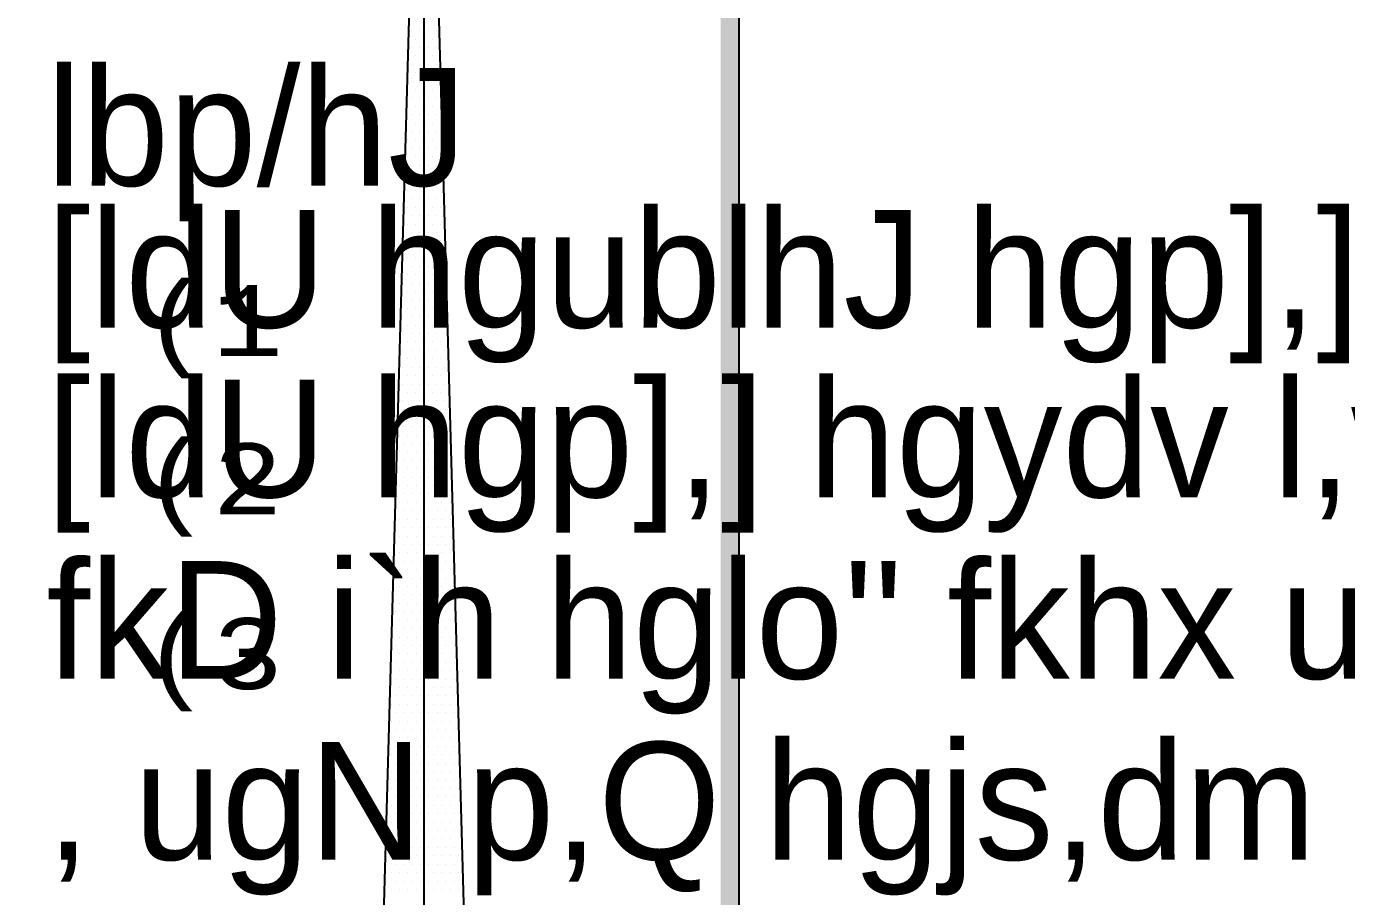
# Model space of a CAD drawing. Extents: x 150949 to 151585, y 180222 to 180578.
# Drawn here: x 151432.9 to 151484.9, y 180396.9 to 180431.1 of the extents above; entities that cross this region are included whole.
import ezdxf

# ---------------------------------------------------------------- set-up
doc = ezdxf.new("R2010")
doc.units = 0
doc.header["$LTSCALE"] = 0.1
doc.layers.add('ahmad work', color=7, linetype='Continuous')
doc.styles.add('125', font='cour.ttf')
doc.styles.add('F1', font='f1.shx', dxfattribs={"height": 0.5})

msp = doc.modelspace()

# ---------------------------------------------------------------- hatches: boundary and pattern name
h = msp.add_hatch(color=1)
h.paths.add_polyline_path([(150948.757, 180578.211), (151460.975, 180578.211), (151460.975, 180221.674), (150948.757, 180221.674)])
h.paths.add_polyline_path([(150949.481, 180577.512), (151460.251, 180577.512), (151460.251, 180222.373), (150949.481, 180222.373)], flags=16)

# ---------------------------------------------------------------- linework, layer by layer
at = {"color": 1}
msp.add_lwpolyline([(150948.756, 180221.674), (151460.976, 180221.674), (151460.976, 180578.212), (150948.756, 180578.212)], close=True, dxfattribs=at)
at = {"layer": 'ahmad work', "color": 1, "linetype": 'Continuous', "ltscale": 0.5}
for p, q in [((151448.579, 180369.738), (151448.579, 180494.738)), ((151448.579, 180452.807), (151446.238, 180369.738)), ((151450.899, 180369.738), (151448.579, 180452.807))]:
    msp.add_line(p, q, dxfattribs=at)
at = {"layer": 'ahmad work', "color": 6, "linetype": 'Continuous', "ltscale": 0.5}
for p, q in [((151448.077, 180430.969), (151448.077, 180430.969)), ((151448.408, 180430.969), (151448.408, 180430.969)), ((151448.739, 180430.969), (151448.739, 180430.969)), ((151449.071, 180430.969), (151449.071, 180430.969)), ((151448.077, 180430.306), (151448.077, 180430.306)), ((151448.243, 180430.638), (151448.243, 180430.638)), ((151448.408, 180430.306), (151448.408, 180430.306)), ((151448.574, 180430.638), (151448.574, 180430.638)), ((151448.739, 180430.306), (151448.739, 180430.306)), ((151448.905, 180430.638), (151448.905, 180430.638)), ((151449.071, 180430.306), (151449.071, 180430.306)), ((151447.911, 180429.975), (151447.911, 180429.975)), ((151448.243, 180429.975), (151448.243, 180429.975)), ((151448.574, 180429.975), (151448.574, 180429.975)), ((151448.905, 180429.975), (151448.905, 180429.975)), ((151447.911, 180429.313), (151447.911, 180429.313)), ((151448.077, 180429.644), (151448.077, 180429.644)), ((151448.243, 180429.313), (151448.243, 180429.313)), ((151448.408, 180429.644), (151448.408, 180429.644)), ((151448.574, 180429.313), (151448.574, 180429.313)), ((151448.739, 180429.644), (151448.739, 180429.644)), ((151448.905, 180429.313), (151448.905, 180429.313)), ((151449.071, 180429.644), (151449.071, 180429.644)), ((151448.077, 180428.981), (151448.077, 180428.981)), ((151448.408, 180428.981), (151448.408, 180428.981)), ((151448.739, 180428.981), (151448.739, 180428.981)), ((151449.071, 180428.981), (151449.071, 180428.981)), ((151447.911, 180428.65), (151447.911, 180428.65)), ((151448.077, 180428.319), (151448.077, 180428.319)), ((151448.243, 180428.65), (151448.243, 180428.65)), ((151448.408, 180428.319), (151448.408, 180428.319)), ((151448.574, 180428.65), (151448.574, 180428.65)), ((151448.739, 180428.319), (151448.739, 180428.319)), ((151448.905, 180428.65), (151448.905, 180428.65)), ((151449.071, 180428.319), (151449.071, 180428.319)), ((151447.911, 180427.988), (151447.911, 180427.988)), ((151448.243, 180427.988), (151448.243, 180427.988)), ((151448.574, 180427.988), (151448.574, 180427.988)), ((151448.905, 180427.988), (151448.905, 180427.988)), ((151447.911, 180427.325), (151447.911, 180427.325)), ((151448.077, 180427.656), (151448.077, 180427.656)), ((151448.243, 180427.325), (151448.243, 180427.325)), ((151448.408, 180427.656), (151448.408, 180427.656)), ((151448.574, 180427.325), (151448.574, 180427.325)), ((151448.739, 180427.656), (151448.739, 180427.656)), ((151448.905, 180427.325), (151448.905, 180427.325)), ((151449.071, 180427.656), (151449.071, 180427.656)), ((151449.236, 180427.325), (151449.236, 180427.325)), ((151447.911, 180426.662), (151447.911, 180426.662)), ((151448.077, 180426.994), (151448.077, 180426.994)), ((151448.243, 180426.662), (151448.243, 180426.662)), ((151448.408, 180426.994), (151448.408, 180426.994)), ((151448.574, 180426.662), (151448.574, 180426.662)), ((151448.739, 180426.994), (151448.739, 180426.994)), ((151448.905, 180426.662), (151448.905, 180426.662)), ((151449.071, 180426.994), (151449.071, 180426.994)), ((151449.236, 180426.662), (151449.236, 180426.662)), ((151448.077, 180426.331), (151448.077, 180426.331)), ((151448.408, 180426.331), (151448.408, 180426.331)), ((151448.739, 180426.331), (151448.739, 180426.331)), ((151449.071, 180426.331), (151449.071, 180426.331)), ((151447.911, 180426), (151447.911, 180426)), ((151448.077, 180425.669), (151448.077, 180425.669)), ((151448.243, 180426), (151448.243, 180426)), ((151448.408, 180425.669), (151448.408, 180425.669)), ((151448.574, 180426), (151448.574, 180426)), ((151448.739, 180425.669), (151448.739, 180425.669)), ((151448.905, 180426), (151448.905, 180426)), ((151449.071, 180425.669), (151449.071, 180425.669)), ((151449.236, 180426), (151449.236, 180426)), ((151447.911, 180425.337), (151447.911, 180425.337)), ((151448.243, 180425.337), (151448.243, 180425.337)), ((151448.574, 180425.337), (151448.574, 180425.337)), ((151448.905, 180425.337), (151448.905, 180425.337)), ((151449.236, 180425.337), (151449.236, 180425.337)), ((151447.911, 180424.675), (151447.911, 180424.675)), ((151448.077, 180425.006), (151448.077, 180425.006)), ((151448.243, 180424.675), (151448.243, 180424.675)), ((151448.408, 180425.006), (151448.408, 180425.006)), ((151448.574, 180424.675), (151448.574, 180424.675)), ((151448.739, 180425.006), (151448.739, 180425.006)), ((151448.905, 180424.675), (151448.905, 180424.675)), ((151449.071, 180425.006), (151449.071, 180425.006)), ((151449.236, 180424.675), (151449.236, 180424.675)), ((151448.077, 180424.344), (151448.077, 180424.344)), ((151448.408, 180424.344), (151448.408, 180424.344)), ((151448.739, 180424.344), (151448.739, 180424.344)), ((151449.071, 180424.344), (151449.071, 180424.344)), ((151447.746, 180423.681), (151447.746, 180423.681)), ((151447.911, 180424.012), (151447.911, 180424.012)), ((151448.077, 180423.681), (151448.077, 180423.681)), ((151448.243, 180424.012), (151448.243, 180424.012)), ((151448.408, 180423.681), (151448.408, 180423.681)), ((151448.574, 180424.012), (151448.574, 180424.012)), ((151448.739, 180423.681), (151448.739, 180423.681)), ((151448.905, 180424.012), (151448.905, 180424.012)), ((151449.071, 180423.681), (151449.071, 180423.681)), ((151449.236, 180424.012), (151449.236, 180424.012)), ((151447.746, 180423.018), (151447.746, 180423.018)), ((151447.911, 180423.35), (151447.911, 180423.35)), ((151448.077, 180423.018), (151448.077, 180423.018)), ((151448.243, 180423.35), (151448.243, 180423.35)), ((151448.408, 180423.018), (151448.408, 180423.018)), ((151448.574, 180423.35), (151448.574, 180423.35)), ((151448.739, 180423.018), (151448.739, 180423.018)), ((151448.905, 180423.35), (151448.905, 180423.35)), ((151449.071, 180423.018), (151449.071, 180423.018)), ((151449.236, 180423.35), (151449.236, 180423.35)), ((151447.911, 180422.687), (151447.911, 180422.687)), ((151448.243, 180422.687), (151448.243, 180422.687)), ((151448.574, 180422.687), (151448.574, 180422.687)), ((151448.905, 180422.687), (151448.905, 180422.687)), ((151449.236, 180422.687), (151449.236, 180422.687)), ((151447.746, 180422.356), (151447.746, 180422.356)), ((151447.911, 180422.025), (151447.911, 180422.025)), ((151448.077, 180422.356), (151448.077, 180422.356)), ((151448.243, 180422.025), (151448.243, 180422.025)), ((151448.408, 180422.356), (151448.408, 180422.356)), ((151448.574, 180422.025), (151448.574, 180422.025)), ((151448.739, 180422.356), (151448.739, 180422.356)), ((151448.905, 180422.025), (151448.905, 180422.025)), ((151449.071, 180422.356), (151449.071, 180422.356)), ((151449.236, 180422.025), (151449.236, 180422.025)), ((151447.746, 180421.693), (151447.746, 180421.693)), ((151448.077, 180421.693), (151448.077, 180421.693)), ((151448.408, 180421.693), (151448.408, 180421.693)), ((151448.739, 180421.693), (151448.739, 180421.693)), ((151449.071, 180421.693), (151449.071, 180421.693)), ((151449.402, 180421.693), (151449.402, 180421.693)), ((151447.746, 180421.031), (151447.746, 180421.031)), ((151447.911, 180421.362), (151447.911, 180421.362)), ((151448.077, 180421.031), (151448.077, 180421.031)), ((151448.243, 180421.362), (151448.243, 180421.362)), ((151448.408, 180421.031), (151448.408, 180421.031)), ((151448.574, 180421.362), (151448.574, 180421.362)), ((151448.739, 180421.031), (151448.739, 180421.031)), ((151448.905, 180421.362), (151448.905, 180421.362)), ((151449.071, 180421.031), (151449.071, 180421.031)), ((151449.236, 180421.362), (151449.236, 180421.362)), ((151449.402, 180421.031), (151449.402, 180421.031)), ((151447.911, 180420.699), (151447.911, 180420.699)), ((151448.243, 180420.699), (151448.243, 180420.699)), ((151448.574, 180420.699), (151448.574, 180420.699)), ((151448.905, 180420.699), (151448.905, 180420.699)), ((151449.236, 180420.699), (151449.236, 180420.699)), ((151447.746, 180420.368), (151447.746, 180420.368)), ((151447.911, 180420.037), (151447.911, 180420.037)), ((151448.077, 180420.368), (151448.077, 180420.368)), ((151448.243, 180420.037), (151448.243, 180420.037)), ((151448.408, 180420.368), (151448.408, 180420.368)), ((151448.574, 180420.037), (151448.574, 180420.037)), ((151448.739, 180420.368), (151448.739, 180420.368)), ((151448.905, 180420.037), (151448.905, 180420.037)), ((151449.071, 180420.368), (151449.071, 180420.368)), ((151449.236, 180420.037), (151449.236, 180420.037)), ((151449.402, 180420.368), (151449.402, 180420.368)), ((151447.746, 180419.706), (151447.746, 180419.706)), ((151447.911, 180419.374), (151447.911, 180419.374)), ((151448.077, 180419.706), (151448.077, 180419.706)), ((151448.243, 180419.374), (151448.243, 180419.374)), ((151448.408, 180419.706), (151448.408, 180419.706)), ((151448.574, 180419.374), (151448.574, 180419.374)), ((151448.739, 180419.706), (151448.739, 180419.706)), ((151448.905, 180419.374), (151448.905, 180419.374)), ((151449.071, 180419.706), (151449.071, 180419.706)), ((151449.236, 180419.374), (151449.236, 180419.374)), ((151449.402, 180419.706), (151449.402, 180419.706)), ((151447.746, 180419.043), (151447.746, 180419.043)), ((151448.077, 180419.043), (151448.077, 180419.043)), ((151448.408, 180419.043), (151448.408, 180419.043)), ((151448.739, 180419.043), (151448.739, 180419.043)), ((151449.071, 180419.043), (151449.071, 180419.043)), ((151449.402, 180419.043), (151449.402, 180419.043)), ((151447.746, 180418.381), (151447.746, 180418.381)), ((151447.911, 180418.712), (151447.911, 180418.712)), ((151448.077, 180418.381), (151448.077, 180418.381)), ((151448.243, 180418.712), (151448.243, 180418.712)), ((151448.408, 180418.381), (151448.408, 180418.381)), ((151448.574, 180418.712), (151448.574, 180418.712)), ((151448.739, 180418.381), (151448.739, 180418.381)), ((151448.905, 180418.712), (151448.905, 180418.712)), ((151449.071, 180418.381), (151449.071, 180418.381)), ((151449.236, 180418.712), (151449.236, 180418.712)), ((151449.402, 180418.381), (151449.402, 180418.381)), ((151447.58, 180418.049), (151447.58, 180418.049)), ((151447.911, 180418.049), (151447.911, 180418.049)), ((151448.243, 180418.049), (151448.243, 180418.049)), ((151448.574, 180418.049), (151448.574, 180418.049)), ((151448.905, 180418.049), (151448.905, 180418.049)), ((151449.236, 180418.049), (151449.236, 180418.049)), ((151447.58, 180417.387), (151447.58, 180417.387)), ((151447.746, 180417.718), (151447.746, 180417.718)), ((151447.911, 180417.387), (151447.911, 180417.387)), ((151448.077, 180417.718), (151448.077, 180417.718)), ((151448.243, 180417.387), (151448.243, 180417.387)), ((151448.408, 180417.718), (151448.408, 180417.718)), ((151448.574, 180417.387), (151448.574, 180417.387)), ((151448.739, 180417.718), (151448.739, 180417.718)), ((151448.905, 180417.387), (151448.905, 180417.387)), ((151449.071, 180417.718), (151449.071, 180417.718)), ((151449.236, 180417.387), (151449.236, 180417.387)), ((151449.402, 180417.718), (151449.402, 180417.718)), ((151447.746, 180417.055), (151447.746, 180417.055)), ((151448.077, 180417.055), (151448.077, 180417.055)), ((151448.408, 180417.055), (151448.408, 180417.055)), ((151448.739, 180417.055), (151448.739, 180417.055)), ((151449.071, 180417.055), (151449.071, 180417.055)), ((151449.402, 180417.055), (151449.402, 180417.055)), ((151447.58, 180416.724), (151447.58, 180416.724)), ((151447.746, 180416.393), (151447.746, 180416.393)), ((151447.911, 180416.724), (151447.911, 180416.724)), ((151448.077, 180416.393), (151448.077, 180416.393)), ((151448.243, 180416.724), (151448.243, 180416.724)), ((151448.408, 180416.393), (151448.408, 180416.393)), ((151448.574, 180416.724), (151448.574, 180416.724)), ((151448.739, 180416.393), (151448.739, 180416.393)), ((151448.905, 180416.724), (151448.905, 180416.724)), ((151449.071, 180416.393), (151449.071, 180416.393)), ((151449.236, 180416.724), (151449.236, 180416.724)), ((151449.402, 180416.393), (151449.402, 180416.393)), ((151447.58, 180416.062), (151447.58, 180416.062)), ((151447.779, 180416.039), (151447.779, 180416.039)), ((151447.911, 180416.062), (151447.911, 180416.062)), ((151448.11, 180416.039), (151448.11, 180416.039)), ((151448.243, 180416.062), (151448.243, 180416.062)), ((151448.441, 180416.039), (151448.441, 180416.039)), ((151448.574, 180416.062), (151448.574, 180416.062)), ((151448.773, 180416.039), (151448.773, 180416.039)), ((151448.905, 180416.062), (151448.905, 180416.062)), ((151449.104, 180416.039), (151449.104, 180416.039)), ((151449.236, 180416.062), (151449.236, 180416.062)), ((151449.435, 180416.039), (151449.435, 180416.039)), ((151447.613, 180415.708), (151447.613, 180415.708)), ((151447.779, 180415.376), (151447.779, 180415.376)), ((151447.944, 180415.708), (151447.944, 180415.708)), ((151448.11, 180415.376), (151448.11, 180415.376)), ((151448.276, 180415.708), (151448.276, 180415.708)), ((151448.441, 180415.376), (151448.441, 180415.376)), ((151448.607, 180415.708), (151448.607, 180415.708)), ((151448.773, 180415.376), (151448.773, 180415.376)), ((151448.938, 180415.708), (151448.938, 180415.708)), ((151449.104, 180415.376), (151449.104, 180415.376)), ((151449.27, 180415.708), (151449.27, 180415.708)), ((151449.435, 180415.376), (151449.435, 180415.376)), ((151449.601, 180415.708), (151449.601, 180415.708)), ((151447.613, 180415.045), (151447.613, 180415.045)), ((151447.779, 180414.714), (151447.779, 180414.714)), ((151447.944, 180415.045), (151447.944, 180415.045)), ((151448.11, 180414.714), (151448.11, 180414.714)), ((151448.276, 180415.045), (151448.276, 180415.045)), ((151448.441, 180414.714), (151448.441, 180414.714)), ((151448.607, 180415.045), (151448.607, 180415.045)), ((151448.773, 180414.714), (151448.773, 180414.714)), ((151448.938, 180415.045), (151448.938, 180415.045)), ((151449.104, 180414.714), (151449.104, 180414.714)), ((151449.27, 180415.045), (151449.27, 180415.045)), ((151449.435, 180414.714), (151449.435, 180414.714)), ((151449.601, 180415.045), (151449.601, 180415.045)), ((151447.613, 180414.382), (151447.613, 180414.382)), ((151447.944, 180414.382), (151447.944, 180414.382)), ((151448.276, 180414.382), (151448.276, 180414.382)), ((151448.607, 180414.382), (151448.607, 180414.382)), ((151448.938, 180414.382), (151448.938, 180414.382)), ((151449.27, 180414.382), (151449.27, 180414.382)), ((151449.601, 180414.382), (151449.601, 180414.382)), ((151447.613, 180413.72), (151447.613, 180413.72)), ((151447.779, 180414.051), (151447.779, 180414.051)), ((151447.944, 180413.72), (151447.944, 180413.72)), ((151448.11, 180414.051), (151448.11, 180414.051)), ((151448.276, 180413.72), (151448.276, 180413.72)), ((151448.441, 180414.051), (151448.441, 180414.051)), ((151448.607, 180413.72), (151448.607, 180413.72)), ((151448.773, 180414.051), (151448.773, 180414.051)), ((151448.938, 180413.72), (151448.938, 180413.72)), ((151449.104, 180414.051), (151449.104, 180414.051)), ((151449.27, 180413.72), (151449.27, 180413.72)), ((151449.435, 180414.051), (151449.435, 180414.051)), ((151449.601, 180413.72), (151449.601, 180413.72)), ((151447.779, 180413.389), (151447.779, 180413.389)), ((151448.11, 180413.389), (151448.11, 180413.389)), ((151448.441, 180413.389), (151448.441, 180413.389)), ((151448.773, 180413.389), (151448.773, 180413.389)), ((151449.104, 180413.389), (151449.104, 180413.389)), ((151449.435, 180413.389), (151449.435, 180413.389)), ((151447.613, 180413.057), (151447.613, 180413.057)), ((151447.779, 180412.726), (151447.779, 180412.726)), ((151447.944, 180413.057), (151447.944, 180413.057)), ((151448.11, 180412.726), (151448.11, 180412.726)), ((151448.276, 180413.057), (151448.276, 180413.057)), ((151448.441, 180412.726), (151448.441, 180412.726)), ((151448.607, 180413.057), (151448.607, 180413.057)), ((151448.773, 180412.726), (151448.773, 180412.726)), ((151448.938, 180413.057), (151448.938, 180413.057)), ((151449.104, 180412.726), (151449.104, 180412.726)), ((151449.27, 180413.057), (151449.27, 180413.057)), ((151449.435, 180412.726), (151449.435, 180412.726)), ((151449.601, 180413.057), (151449.601, 180413.057)), ((151447.613, 180412.395), (151447.613, 180412.395)), ((151447.944, 180412.395), (151447.944, 180412.395)), ((151448.276, 180412.395), (151448.276, 180412.395)), ((151448.607, 180412.395), (151448.607, 180412.395)), ((151448.938, 180412.395), (151448.938, 180412.395)), ((151449.27, 180412.395), (151449.27, 180412.395)), ((151449.601, 180412.395), (151449.601, 180412.395)), ((151447.448, 180412.064), (151447.448, 180412.064)), ((151447.613, 180411.732), (151447.613, 180411.732)), ((151447.779, 180412.064), (151447.779, 180412.064)), ((151447.944, 180411.732), (151447.944, 180411.732)), ((151448.11, 180412.064), (151448.11, 180412.064)), ((151448.276, 180411.732), (151448.276, 180411.732)), ((151448.441, 180412.064), (151448.441, 180412.064)), ((151448.607, 180411.732), (151448.607, 180411.732)), ((151448.773, 180412.064), (151448.773, 180412.064)), ((151448.938, 180411.732), (151448.938, 180411.732)), ((151449.104, 180412.064), (151449.104, 180412.064)), ((151449.27, 180411.732), (151449.27, 180411.732)), ((151449.435, 180412.064), (151449.435, 180412.064)), ((151449.601, 180411.732), (151449.601, 180411.732)), ((151447.448, 180411.401), (151447.448, 180411.401)), ((151447.613, 180411.07), (151447.613, 180411.07)), ((151447.779, 180411.401), (151447.779, 180411.401)), ((151447.944, 180411.07), (151447.944, 180411.07)), ((151448.11, 180411.401), (151448.11, 180411.401)), ((151448.276, 180411.07), (151448.276, 180411.07)), ((151448.441, 180411.401), (151448.441, 180411.401)), ((151448.607, 180411.07), (151448.607, 180411.07)), ((151448.773, 180411.401), (151448.773, 180411.401)), ((151448.938, 180411.07), (151448.938, 180411.07)), ((151449.104, 180411.401), (151449.104, 180411.401)), ((151449.27, 180411.07), (151449.27, 180411.07)), ((151449.435, 180411.401), (151449.435, 180411.401)), ((151449.601, 180411.07), (151449.601, 180411.07)), ((151447.448, 180410.738), (151447.448, 180410.738)), ((151447.779, 180410.738), (151447.779, 180410.738)), ((151448.11, 180410.738), (151448.11, 180410.738)), ((151448.441, 180410.738), (151448.441, 180410.738)), ((151448.773, 180410.738), (151448.773, 180410.738)), ((151449.104, 180410.738), (151449.104, 180410.738)), ((151449.435, 180410.738), (151449.435, 180410.738)), ((151447.448, 180410.076), (151447.448, 180410.076)), ((151447.613, 180410.407), (151447.613, 180410.407)), ((151447.779, 180410.076), (151447.779, 180410.076)), ((151447.944, 180410.407), (151447.944, 180410.407)), ((151448.11, 180410.076), (151448.11, 180410.076)), ((151448.276, 180410.407), (151448.276, 180410.407)), ((151448.441, 180410.076), (151448.441, 180410.076)), ((151448.607, 180410.407), (151448.607, 180410.407)), ((151448.773, 180410.076), (151448.773, 180410.076)), ((151448.938, 180410.407), (151448.938, 180410.407)), ((151449.104, 180410.076), (151449.104, 180410.076)), ((151449.27, 180410.407), (151449.27, 180410.407)), ((151449.435, 180410.076), (151449.435, 180410.076)), ((151449.601, 180410.407), (151449.601, 180410.407)), ((151449.766, 180410.076), (151449.766, 180410.076)), ((151447.613, 180409.745), (151447.613, 180409.745)), ((151447.944, 180409.745), (151447.944, 180409.745)), ((151448.276, 180409.745), (151448.276, 180409.745)), ((151448.607, 180409.745), (151448.607, 180409.745)), ((151448.938, 180409.745), (151448.938, 180409.745)), ((151449.27, 180409.745), (151449.27, 180409.745)), ((151449.601, 180409.745), (151449.601, 180409.745)), ((151447.448, 180409.413), (151447.448, 180409.413)), ((151447.613, 180409.082), (151447.613, 180409.082)), ((151447.779, 180409.413), (151447.779, 180409.413)), ((151447.944, 180409.082), (151447.944, 180409.082)), ((151448.11, 180409.413), (151448.11, 180409.413)), ((151448.276, 180409.082), (151448.276, 180409.082)), ((151448.441, 180409.413), (151448.441, 180409.413)), ((151448.607, 180409.082), (151448.607, 180409.082)), ((151448.773, 180409.413), (151448.773, 180409.413)), ((151448.938, 180409.082), (151448.938, 180409.082)), ((151449.104, 180409.413), (151449.104, 180409.413)), ((151449.27, 180409.082), (151449.27, 180409.082)), ((151449.435, 180409.413), (151449.435, 180409.413)), ((151449.601, 180409.082), (151449.601, 180409.082)), ((151449.766, 180409.413), (151449.766, 180409.413)), ((151447.448, 180408.751), (151447.448, 180408.751)), ((151447.779, 180408.751), (151447.779, 180408.751)), ((151448.11, 180408.751), (151448.11, 180408.751)), ((151448.441, 180408.751), (151448.441, 180408.751)), ((151448.773, 180408.751), (151448.773, 180408.751)), ((151449.104, 180408.751), (151449.104, 180408.751)), ((151449.435, 180408.751), (151449.435, 180408.751)), ((151449.766, 180408.751), (151449.766, 180408.751)), ((151447.448, 180408.088), (151447.448, 180408.088)), ((151447.613, 180408.419), (151447.613, 180408.419)), ((151447.779, 180408.088), (151447.779, 180408.088)), ((151447.944, 180408.419), (151447.944, 180408.419)), ((151448.11, 180408.088), (151448.11, 180408.088)), ((151448.276, 180408.419), (151448.276, 180408.419)), ((151448.441, 180408.088), (151448.441, 180408.088)), ((151448.607, 180408.419), (151448.607, 180408.419)), ((151448.773, 180408.088), (151448.773, 180408.088)), ((151448.938, 180408.419), (151448.938, 180408.419)), ((151449.104, 180408.088), (151449.104, 180408.088)), ((151449.27, 180408.419), (151449.27, 180408.419)), ((151449.435, 180408.088), (151449.435, 180408.088)), ((151449.601, 180408.419), (151449.601, 180408.419)), ((151449.766, 180408.088), (151449.766, 180408.088)), ((151447.448, 180407.426), (151447.448, 180407.426)), ((151447.613, 180407.757), (151447.613, 180407.757)), ((151447.779, 180407.426), (151447.779, 180407.426)), ((151447.944, 180407.757), (151447.944, 180407.757)), ((151448.11, 180407.426), (151448.11, 180407.426)), ((151448.276, 180407.757), (151448.276, 180407.757)), ((151448.441, 180407.426), (151448.441, 180407.426)), ((151448.607, 180407.757), (151448.607, 180407.757)), ((151448.773, 180407.426), (151448.773, 180407.426)), ((151448.938, 180407.757), (151448.938, 180407.757)), ((151449.104, 180407.426), (151449.104, 180407.426)), ((151449.27, 180407.757), (151449.27, 180407.757)), ((151449.435, 180407.426), (151449.435, 180407.426)), ((151449.601, 180407.757), (151449.601, 180407.757)), ((151449.766, 180407.426), (151449.766, 180407.426)), ((151447.613, 180407.094), (151447.613, 180407.094)), ((151447.944, 180407.094), (151447.944, 180407.094)), ((151448.276, 180407.094), (151448.276, 180407.094)), ((151448.607, 180407.094), (151448.607, 180407.094)), ((151448.938, 180407.094), (151448.938, 180407.094)), ((151449.27, 180407.094), (151449.27, 180407.094)), ((151449.601, 180407.094), (151449.601, 180407.094)), ((151447.282, 180406.432), (151447.282, 180406.432)), ((151447.448, 180406.763), (151447.448, 180406.763)), ((151447.613, 180406.432), (151447.613, 180406.432)), ((151447.779, 180406.763), (151447.779, 180406.763)), ((151447.944, 180406.432), (151447.944, 180406.432)), ((151448.11, 180406.763), (151448.11, 180406.763)), ((151448.276, 180406.432), (151448.276, 180406.432)), ((151448.441, 180406.763), (151448.441, 180406.763)), ((151448.607, 180406.432), (151448.607, 180406.432)), ((151448.773, 180406.763), (151448.773, 180406.763)), ((151448.938, 180406.432), (151448.938, 180406.432)), ((151449.104, 180406.763), (151449.104, 180406.763)), ((151449.27, 180406.432), (151449.27, 180406.432)), ((151449.435, 180406.763), (151449.435, 180406.763)), ((151449.601, 180406.432), (151449.601, 180406.432)), ((151449.766, 180406.763), (151449.766, 180406.763)), ((151447.448, 180406.101), (151447.448, 180406.101)), ((151447.779, 180406.101), (151447.779, 180406.101)), ((151448.11, 180406.101), (151448.11, 180406.101)), ((151448.441, 180406.101), (151448.441, 180406.101)), ((151448.773, 180406.101), (151448.773, 180406.101)), ((151449.104, 180406.101), (151449.104, 180406.101)), ((151449.435, 180406.101), (151449.435, 180406.101)), ((151449.766, 180406.101), (151449.766, 180406.101)), ((151447.282, 180405.769), (151447.282, 180405.769)), ((151447.448, 180405.438), (151447.448, 180405.438)), ((151447.613, 180405.769), (151447.613, 180405.769)), ((151447.779, 180405.438), (151447.779, 180405.438)), ((151447.944, 180405.769), (151447.944, 180405.769)), ((151448.11, 180405.438), (151448.11, 180405.438)), ((151448.276, 180405.769), (151448.276, 180405.769)), ((151448.441, 180405.438), (151448.441, 180405.438)), ((151448.607, 180405.769), (151448.607, 180405.769)), ((151448.773, 180405.438), (151448.773, 180405.438)), ((151448.938, 180405.769), (151448.938, 180405.769)), ((151449.104, 180405.438), (151449.104, 180405.438)), ((151449.27, 180405.769), (151449.27, 180405.769)), ((151449.435, 180405.438), (151449.435, 180405.438)), ((151449.601, 180405.769), (151449.601, 180405.769)), ((151449.766, 180405.438), (151449.766, 180405.438)), ((151447.282, 180405.107), (151447.282, 180405.107)), ((151447.613, 180405.107), (151447.613, 180405.107)), ((151447.944, 180405.107), (151447.944, 180405.107)), ((151448.276, 180405.107), (151448.276, 180405.107)), ((151448.607, 180405.107), (151448.607, 180405.107)), ((151448.938, 180405.107), (151448.938, 180405.107)), ((151449.27, 180405.107), (151449.27, 180405.107)), ((151449.601, 180405.107), (151449.601, 180405.107)), ((151447.282, 180404.444), (151447.282, 180404.444)), ((151447.448, 180404.775), (151447.448, 180404.775)), ((151447.613, 180404.444), (151447.613, 180404.444)), ((151447.779, 180404.775), (151447.779, 180404.775)), ((151447.944, 180404.444), (151447.944, 180404.444)), ((151448.11, 180404.775), (151448.11, 180404.775)), ((151448.276, 180404.444), (151448.276, 180404.444)), ((151448.441, 180404.775), (151448.441, 180404.775)), ((151448.607, 180404.444), (151448.607, 180404.444)), ((151448.773, 180404.775), (151448.773, 180404.775)), ((151448.938, 180404.444), (151448.938, 180404.444)), ((151449.104, 180404.775), (151449.104, 180404.775)), ((151449.27, 180404.444), (151449.27, 180404.444)), ((151449.435, 180404.775), (151449.435, 180404.775)), ((151449.601, 180404.444), (151449.601, 180404.444)), ((151449.766, 180404.775), (151449.766, 180404.775)), ((151447.448, 180404.113), (151447.448, 180404.113)), ((151447.779, 180404.113), (151447.779, 180404.113)), ((151448.11, 180404.113), (151448.11, 180404.113)), ((151448.441, 180404.113), (151448.441, 180404.113)), ((151448.773, 180404.113), (151448.773, 180404.113)), ((151449.104, 180404.113), (151449.104, 180404.113)), ((151449.435, 180404.113), (151449.435, 180404.113)), ((151449.766, 180404.113), (151449.766, 180404.113)), ((151447.282, 180403.782), (151447.282, 180403.782)), ((151447.448, 180403.45), (151447.448, 180403.45)), ((151447.613, 180403.782), (151447.613, 180403.782)), ((151447.779, 180403.45), (151447.779, 180403.45)), ((151447.944, 180403.782), (151447.944, 180403.782)), ((151448.11, 180403.45), (151448.11, 180403.45)), ((151448.276, 180403.782), (151448.276, 180403.782)), ((151448.441, 180403.45), (151448.441, 180403.45)), ((151448.607, 180403.782), (151448.607, 180403.782)), ((151448.773, 180403.45), (151448.773, 180403.45)), ((151448.938, 180403.782), (151448.938, 180403.782)), ((151449.104, 180403.45), (151449.104, 180403.45)), ((151449.27, 180403.782), (151449.27, 180403.782)), ((151449.435, 180403.45), (151449.435, 180403.45)), ((151449.601, 180403.782), (151449.601, 180403.782)), ((151449.766, 180403.45), (151449.766, 180403.45)), ((151449.932, 180403.782), (151449.932, 180403.782)), ((151447.282, 180403.119), (151447.282, 180403.119)), ((151447.448, 180402.788), (151447.448, 180402.788)), ((151447.613, 180403.119), (151447.613, 180403.119)), ((151447.779, 180402.788), (151447.779, 180402.788)), ((151447.944, 180403.119), (151447.944, 180403.119)), ((151448.11, 180402.788), (151448.11, 180402.788)), ((151448.276, 180403.119), (151448.276, 180403.119)), ((151448.441, 180402.788), (151448.441, 180402.788)), ((151448.607, 180403.119), (151448.607, 180403.119)), ((151448.773, 180402.788), (151448.773, 180402.788)), ((151448.938, 180403.119), (151448.938, 180403.119)), ((151449.104, 180402.788), (151449.104, 180402.788)), ((151449.27, 180403.119), (151449.27, 180403.119)), ((151449.435, 180402.788), (151449.435, 180402.788)), ((151449.601, 180403.119), (151449.601, 180403.119)), ((151449.766, 180402.788), (151449.766, 180402.788)), ((151449.932, 180403.119), (151449.932, 180403.119)), ((151447.282, 180402.457), (151447.282, 180402.457)), ((151447.613, 180402.457), (151447.613, 180402.457)), ((151447.944, 180402.457), (151447.944, 180402.457)), ((151448.276, 180402.457), (151448.276, 180402.457)), ((151448.607, 180402.457), (151448.607, 180402.457)), ((151448.938, 180402.457), (151448.938, 180402.457)), ((151449.27, 180402.457), (151449.27, 180402.457)), ((151449.601, 180402.457), (151449.601, 180402.457)), ((151449.932, 180402.457), (151449.932, 180402.457)), ((151447.282, 180401.794), (151447.282, 180401.794)), ((151447.448, 180402.125), (151447.448, 180402.125)), ((151447.613, 180401.794), (151447.613, 180401.794)), ((151447.779, 180402.125), (151447.779, 180402.125)), ((151447.944, 180401.794), (151447.944, 180401.794)), ((151448.11, 180402.125), (151448.11, 180402.125)), ((151448.276, 180401.794), (151448.276, 180401.794)), ((151448.441, 180402.125), (151448.441, 180402.125)), ((151448.607, 180401.794), (151448.607, 180401.794)), ((151448.773, 180402.125), (151448.773, 180402.125)), ((151448.938, 180401.794), (151448.938, 180401.794)), ((151449.104, 180402.125), (151449.104, 180402.125)), ((151449.27, 180401.794), (151449.27, 180401.794)), ((151449.435, 180402.125), (151449.435, 180402.125)), ((151449.601, 180401.794), (151449.601, 180401.794)), ((151449.766, 180402.125), (151449.766, 180402.125)), ((151449.932, 180401.794), (151449.932, 180401.794)), ((151447.448, 180401.463), (151447.448, 180401.463)), ((151447.779, 180401.463), (151447.779, 180401.463)), ((151448.11, 180401.463), (151448.11, 180401.463)), ((151448.441, 180401.463), (151448.441, 180401.463)), ((151448.773, 180401.463), (151448.773, 180401.463)), ((151449.104, 180401.463), (151449.104, 180401.463)), ((151449.435, 180401.463), (151449.435, 180401.463)), ((151449.766, 180401.463), (151449.766, 180401.463)), ((151447.116, 180400.8), (151447.116, 180400.8)), ((151447.282, 180401.131), (151447.282, 180401.131)), ((151447.448, 180400.8), (151447.448, 180400.8)), ((151447.613, 180401.131), (151447.613, 180401.131)), ((151447.779, 180400.8), (151447.779, 180400.8)), ((151447.944, 180401.131), (151447.944, 180401.131)), ((151448.11, 180400.8), (151448.11, 180400.8)), ((151448.276, 180401.131), (151448.276, 180401.131)), ((151448.441, 180400.8), (151448.441, 180400.8)), ((151448.607, 180401.131), (151448.607, 180401.131)), ((151448.773, 180400.8), (151448.773, 180400.8)), ((151448.938, 180401.131), (151448.938, 180401.131)), ((151449.104, 180400.8), (151449.104, 180400.8)), ((151449.27, 180401.131), (151449.27, 180401.131)), ((151449.435, 180400.8), (151449.435, 180400.8)), ((151449.601, 180401.131), (151449.601, 180401.131)), ((151449.766, 180400.8), (151449.766, 180400.8)), ((151449.932, 180401.131), (151449.932, 180401.131)), ((151447.282, 180400.469), (151447.282, 180400.469)), ((151447.613, 180400.469), (151447.613, 180400.469)), ((151447.944, 180400.469), (151447.944, 180400.469)), ((151448.276, 180400.469), (151448.276, 180400.469)), ((151448.607, 180400.469), (151448.607, 180400.469)), ((151448.938, 180400.469), (151448.938, 180400.469)), ((151449.27, 180400.469), (151449.27, 180400.469)), ((151449.601, 180400.469), (151449.601, 180400.469)), ((151449.932, 180400.469), (151449.932, 180400.469)), ((151447.116, 180400.138), (151447.116, 180400.138)), ((151447.282, 180399.806), (151447.282, 180399.806)), ((151447.448, 180400.138), (151447.448, 180400.138)), ((151447.613, 180399.806), (151447.613, 180399.806)), ((151447.779, 180400.138), (151447.779, 180400.138)), ((151447.944, 180399.806), (151447.944, 180399.806)), ((151448.11, 180400.138), (151448.11, 180400.138)), ((151448.276, 180399.806), (151448.276, 180399.806)), ((151448.441, 180400.138), (151448.441, 180400.138)), ((151448.607, 180399.806), (151448.607, 180399.806)), ((151448.773, 180400.138), (151448.773, 180400.138)), ((151448.938, 180399.806), (151448.938, 180399.806)), ((151449.104, 180400.138), (151449.104, 180400.138)), ((151449.27, 180399.806), (151449.27, 180399.806)), ((151449.435, 180400.138), (151449.435, 180400.138)), ((151449.601, 180399.806), (151449.601, 180399.806)), ((151449.766, 180400.138), (151449.766, 180400.138)), ((151449.932, 180399.806), (151449.932, 180399.806)), ((151447.116, 180399.475), (151447.116, 180399.475)), ((151447.282, 180399.144), (151447.282, 180399.144)), ((151447.448, 180399.475), (151447.448, 180399.475)), ((151447.613, 180399.144), (151447.613, 180399.144)), ((151447.779, 180399.475), (151447.779, 180399.475)), ((151447.944, 180399.144), (151447.944, 180399.144)), ((151448.11, 180399.475), (151448.11, 180399.475)), ((151448.276, 180399.144), (151448.276, 180399.144)), ((151448.441, 180399.475), (151448.441, 180399.475)), ((151448.607, 180399.144), (151448.607, 180399.144)), ((151448.773, 180399.475), (151448.773, 180399.475)), ((151448.938, 180399.144), (151448.938, 180399.144)), ((151449.104, 180399.475), (151449.104, 180399.475)), ((151449.27, 180399.144), (151449.27, 180399.144)), ((151449.435, 180399.475), (151449.435, 180399.475)), ((151449.601, 180399.144), (151449.601, 180399.144)), ((151449.766, 180399.475), (151449.766, 180399.475)), ((151449.932, 180399.144), (151449.932, 180399.144)), ((151447.116, 180398.813), (151447.116, 180398.813)), ((151447.448, 180398.813), (151447.448, 180398.813)), ((151447.779, 180398.813), (151447.779, 180398.813)), ((151448.11, 180398.813), (151448.11, 180398.813)), ((151448.441, 180398.813), (151448.441, 180398.813)), ((151448.773, 180398.813), (151448.773, 180398.813)), ((151449.104, 180398.813), (151449.104, 180398.813)), ((151449.435, 180398.813), (151449.435, 180398.813)), ((151449.766, 180398.813), (151449.766, 180398.813)), ((151447.116, 180398.15), (151447.116, 180398.15)), ((151447.282, 180398.481), (151447.282, 180398.481)), ((151447.448, 180398.15), (151447.448, 180398.15)), ((151447.613, 180398.481), (151447.613, 180398.481)), ((151447.779, 180398.15), (151447.779, 180398.15)), ((151447.944, 180398.481), (151447.944, 180398.481)), ((151448.11, 180398.15), (151448.11, 180398.15)), ((151448.276, 180398.481), (151448.276, 180398.481)), ((151448.441, 180398.15), (151448.441, 180398.15)), ((151448.607, 180398.481), (151448.607, 180398.481)), ((151448.773, 180398.15), (151448.773, 180398.15)), ((151448.938, 180398.481), (151448.938, 180398.481)), ((151449.104, 180398.15), (151449.104, 180398.15)), ((151449.27, 180398.481), (151449.27, 180398.481)), ((151449.435, 180398.15), (151449.435, 180398.15)), ((151449.601, 180398.481), (151449.601, 180398.481)), ((151449.766, 180398.15), (151449.766, 180398.15)), ((151449.932, 180398.481), (151449.932, 180398.481)), ((151450.098, 180398.15), (151450.098, 180398.15)), ((151447.282, 180397.819), (151447.282, 180397.819)), ((151447.613, 180397.819), (151447.613, 180397.819)), ((151447.944, 180397.819), (151447.944, 180397.819)), ((151448.276, 180397.819), (151448.276, 180397.819)), ((151448.607, 180397.819), (151448.607, 180397.819)), ((151448.938, 180397.819), (151448.938, 180397.819)), ((151449.27, 180397.819), (151449.27, 180397.819)), ((151449.601, 180397.819), (151449.601, 180397.819)), ((151449.932, 180397.819), (151449.932, 180397.819)), ((151447.116, 180397.487), (151447.116, 180397.487)), ((151447.282, 180397.156), (151447.282, 180397.156)), ((151447.448, 180397.487), (151447.448, 180397.487)), ((151447.613, 180397.156), (151447.613, 180397.156)), ((151447.779, 180397.487), (151447.779, 180397.487)), ((151447.944, 180397.156), (151447.944, 180397.156)), ((151448.11, 180397.487), (151448.11, 180397.487)), ((151448.276, 180397.156), (151448.276, 180397.156)), ((151448.441, 180397.487), (151448.441, 180397.487)), ((151448.607, 180397.156), (151448.607, 180397.156)), ((151448.773, 180397.487), (151448.773, 180397.487)), ((151448.938, 180397.156), (151448.938, 180397.156)), ((151449.104, 180397.487), (151449.104, 180397.487)), ((151449.27, 180397.156), (151449.27, 180397.156)), ((151449.435, 180397.487), (151449.435, 180397.487)), ((151449.601, 180397.156), (151449.601, 180397.156)), ((151449.766, 180397.487), (151449.766, 180397.487)), ((151449.932, 180397.156), (151449.932, 180397.156)), ((151450.098, 180397.487), (151450.098, 180397.487))]:
    msp.add_line(p, q, dxfattribs=at)

# ---------------------------------------------------------------- texts
at = {"layer": 'ahmad work', "style": 'F1'}
for s, height, p in [('lbp/hJ', 4.6365, (151433.718, 180424.86)), ('[ldU hgublhJ hgp],]dm ydv hgl,w,tm iD .,hdh p]d]dI', 4.63653, (151433.718, 180419.274)), ('[ldU hgp],] hgydv l,w,tm ydv fhv.m ugn hbvQ', 4.63653, (151433.718, 180412.596)), ("fkD i`h hglo'' fkhx ugn ]bgm hwphF hgubrI", 4.63653, (151433.718, 180405.449)), (', ugN p,Q hgjs,dm ydv hglkjidm g[d,S vrL 51', 4.63653, (151433.718, 180398.323))]:
    msp.add_text(s, height=height, dxfattribs=at).set_placement(p)
at = {"layer": 'ahmad work', "color": 140, "linetype": 'Continuous', "ltscale": 0.5, "style": '125'}
for s, p in [('(1', (151437.435, 180418.164)), ('(2', (151437.435, 180411.927)), ('(3', (151437.435, 180405.045))]:
    msp.add_text(s, height=2.7943, dxfattribs=at).set_placement(p)

doc.saveas('drawing.dxf')
